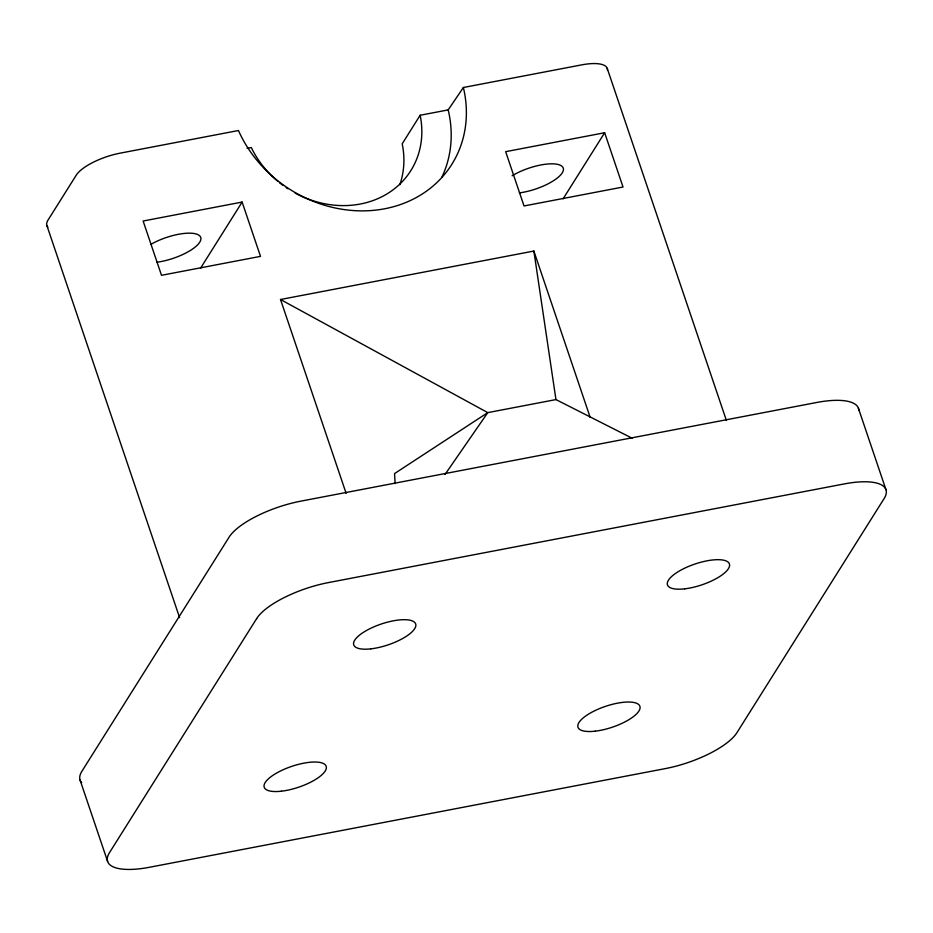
<?xml version="1.0" encoding="UTF-8"?>
<svg xmlns="http://www.w3.org/2000/svg" width="933" height="933" viewBox="0 0 933 933"><rect width="100%" height="100%" fill="white"/><g stroke="black" fill="none" stroke-linecap="round" stroke-linejoin="round"><path stroke-width="1.4" d="M200.548 268.203L242.125 202.076L260.505 256.365L161.502 275.305L143.122 221.016L242.125 202.076M607.453 70.267A37.262 12.502 -18.7 0 0 581.691 64.878L463.374 87.504L448.19 109.896L420.142 115.26L402.205 143.799A92.787 80.809 32.2 0 1 399.837 184.687M563.089 198.857L604.654 132.731L623.034 187.02L524.031 205.96L505.663 151.671L604.654 132.731M445.018 474.477L487.761 412.631L555.951 399.581L632.259 438.277M247.117 148.359L251.327 147.554A92.787 80.809 32.2 0 0 277.789 181.294M346.155 493.405L280.518 299.505L533.874 251.047L590.192 417.436M280.518 299.505L487.761 412.631L394.542 473.591L395.137 483.621M858.407 408.246L885.965 489.685M607.231 68.401L726.41 420.503M46.883 225.541L179.614 617.681M80.086 780.093L107.645 861.521M533.874 251.047L555.951 399.581M47.863 227.139A37.262 12.502 -18.7 0 1 48.003 220.106L76.249 175.182A37.262 12.502 -18.7 0 1 120.159 153.152L238.463 130.515A123.203 107.307 32.2 0 0 384.688 208.77A123.203 107.307 32.2 0 0 463.374 87.504M150.773 244.423A32.702 10.974 -18.7 0 1 191.055 233.203A32.702 10.974 -18.7 0 1 195.685 246.627A32.702 10.974 -18.7 0 1 156.896 262.22M512.112 175.789A32.702 10.974 -18.7 0 1 552.837 163.835A32.702 10.974 -18.7 0 1 558.494 177.037A32.702 10.974 -18.7 0 1 519.424 192.874M448.19 109.896A123.203 107.307 32.2 0 1 441.915 177.118M420.142 115.26A92.787 80.809 32.2 0 1 387.825 193.399A92.787 80.809 32.2 0 1 295.108 193.049M287.9 188.758A92.787 80.809 32.2 0 1 286.163 187.603M282.734 185.177A92.787 80.809 32.2 0 1 279.41 182.623M81.684 782.705A60.843 20.409 -18.7 0 1 81.929 771.218L229.11 537.14A60.843 20.409 -18.7 0 1 300.788 501.161L816.702 402.485A60.843 20.409 -18.7 0 1 858.78 410.24M256.668 618.567L109.488 852.657A60.843 20.409 -18.7 0 0 149.35 867.293L665.264 768.617A60.843 20.409 -18.7 0 0 736.953 732.638L884.122 498.56A60.843 20.409 -18.7 0 0 844.26 483.924L328.358 582.6A60.843 20.409 -18.7 0 0 256.668 618.567M370.914 648.843A32.702 10.974 -18.7 0 0 415.803 624.457A32.702 10.974 -18.7 0 0 367.369 630.008A32.702 10.974 -18.7 0 0 370.914 648.843M684.647 588.84A32.702 10.974 -18.7 0 0 729.536 564.442A32.702 10.974 -18.7 0 0 681.102 570.005A32.702 10.974 -18.7 0 0 684.647 588.84M595.149 731.18A32.702 10.974 -18.7 0 0 640.026 706.794A32.702 10.974 -18.7 0 0 591.604 712.345A32.702 10.974 -18.7 0 0 595.149 731.18M281.416 791.196A32.702 10.974 -18.7 0 0 326.305 766.798A32.702 10.974 -18.7 0 0 277.871 772.349A32.702 10.974 -18.7 0 0 281.416 791.196"/></g></svg>
